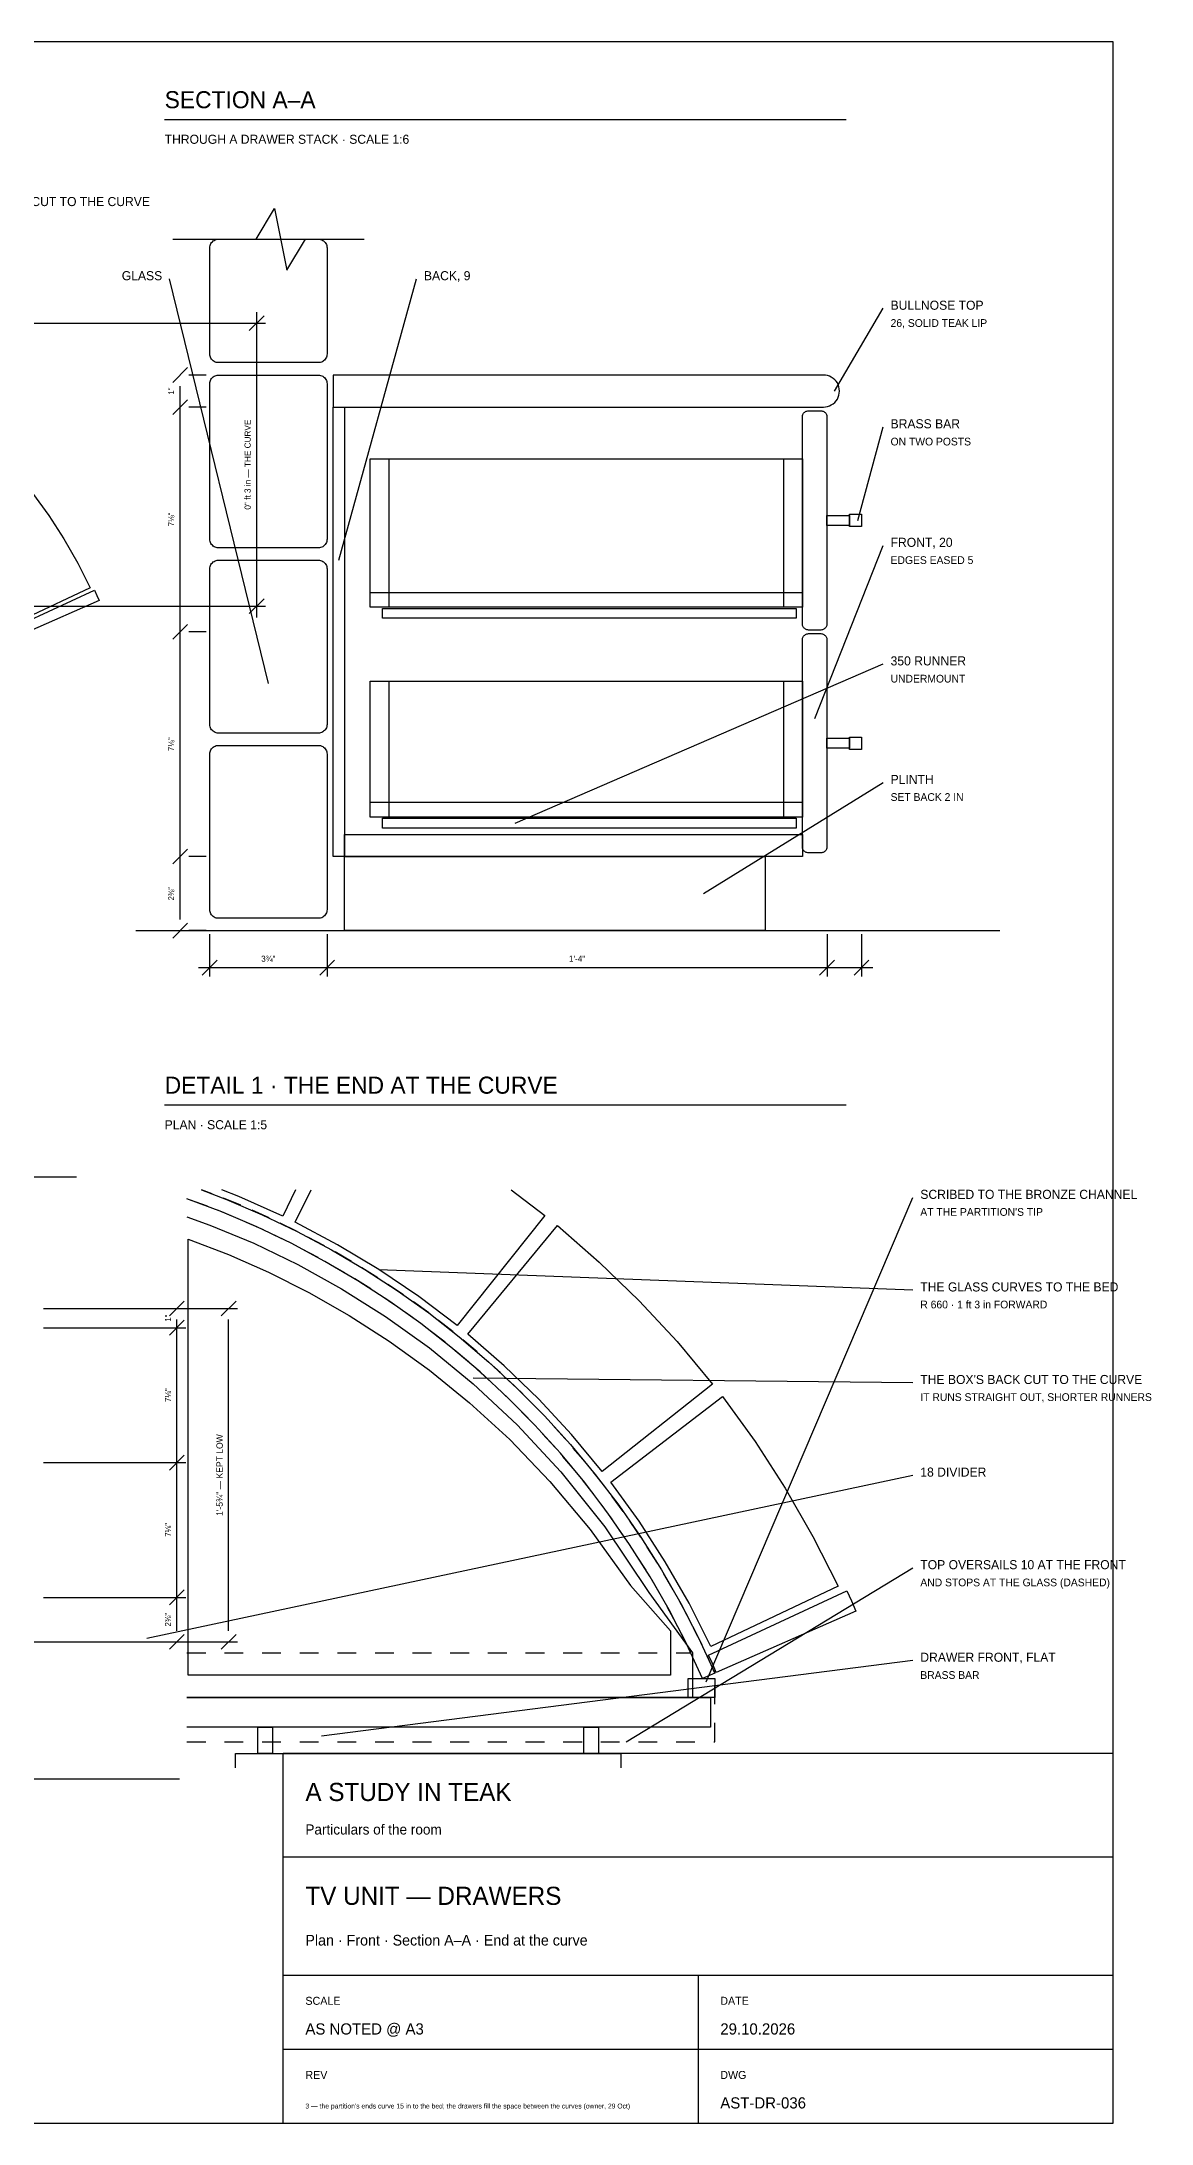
# Model space of a CAD drawing. Header units: inches. Extents: x 0.1 to 16.4, y 0.3 to 11.4.
# Drawn here: x 10.53 to 16.42, y 0.31 to 11.38 of the extents above; entities that cross this region are included whole.
import ezdxf
from ezdxf.enums import TextEntityAlignment as Align

# ---------------------------------------------------------------- set-up
doc = ezdxf.new("R2010")
doc.units = ezdxf.units.IN
doc.header["$LTSCALE"] = 0.009843
doc.header["$MEASUREMENT"] = 0
doc.linetypes.add('DASHED', pattern=[0.6, 0.5, -0.1])
for name, color, linetype in [('DIMENSIONS', 1, 'Continuous'), ('GEOMETRY', 7, 'Continuous'), ('TEXT', 7, 'Continuous')]:
    doc.layers.add(name, color=color, linetype=linetype)

msp = doc.modelspace()

# ---------------------------------------------------------------- linework, layer by layer
at = {"layer": 'DIMENSIONS'}
for p, q in [((8.268, 9.882), (11.717, 9.882)), ((11.63, 9.843), (11.709, 9.921)), ((11.669, 9.941), (11.669, 8.318)), ((11.224, 9.567), (11.302, 9.646)), ((11.263, 6.713), (11.263, 9.547)), ((11.401, 9.606), (11.31, 9.606)), ((11.224, 9.396), (11.302, 9.475)), ((11.401, 9.436), (11.31, 9.436)), ((11.63, 8.338), (11.709, 8.417)), ((8.268, 8.377), (11.717, 8.377)), ((11.224, 8.202), (11.302, 8.281)), ((11.401, 8.241), (11.31, 8.241)), ((11.224, 7.008), (11.302, 7.087)), ((11.401, 7.047), (11.31, 7.047)), ((11.224, 6.614), (11.302, 6.693)), ((11.401, 6.654), (11.31, 6.654)), ((11.42, 6.634), (11.42, 6.409)), ((12.044, 6.634), (12.044, 6.409)), ((14.702, 6.634), (14.702, 6.409)), ((14.885, 6.634), (14.885, 6.409)), ((11.361, 6.457), (14.944, 6.457)), ((11.381, 6.417), (11.46, 6.496)), ((12.005, 6.417), (12.083, 6.496)), ((14.662, 6.417), (14.741, 6.496)), ((14.846, 6.417), (14.924, 6.496)), ((11.206, 4.606), (11.285, 4.685)), ((11.482, 4.606), (11.561, 4.685)), ((10.537, 4.646), (11.293, 4.646)), ((10.537, 4.646), (11.569, 4.646)), ((10.537, 4.543), (11.293, 4.543)), ((11.206, 4.504), (11.285, 4.583)), ((11.246, 2.933), (11.246, 4.587)), ((11.521, 2.933), (11.521, 4.587)), ((10.537, 3.827), (11.293, 3.827)), ((11.206, 3.787), (11.285, 3.866)), ((10.537, 3.11), (11.293, 3.11)), ((11.206, 3.071), (11.285, 3.15)), ((11.206, 2.835), (11.285, 2.913)), ((11.482, 2.835), (11.561, 2.913)), ((10.537, 2.874), (11.293, 2.874)), ((10.537, 2.874), (11.569, 2.874))]:
    msp.add_line(p, q, dxfattribs=at)
at = {"layer": 'GEOMETRY'}
for p, q in [((11.181, 10.965), (14.803, 10.965)), ((11.732, 7.966), (11.207, 10.118)), ((12.106, 8.622), (12.52, 10.118)), ((14.741, 9.521), (15, 9.961)), ((14.865, 8.833), (15, 9.331)), ((14.636, 7.78), (15, 8.701)), ((13.044, 7.224), (15, 8.071)), ((14.045, 6.85), (15, 7.441)), ((11.027, 6.654), (15.62, 6.654)), ((11.181, 5.728), (14.803, 5.728)), ((14.058, 2.661), (15.157, 5.236)), ((12.32, 4.852), (15.157, 4.744)), ((12.821, 4.277), (15.157, 4.252)), ((11.086, 2.894), (15.157, 3.76)), ((13.633, 2.343), (15.157, 3.268)), ((0.862, 2.874), (10.949, 2.874)), ((12.015, 2.374), (15.157, 2.776)), ((8.11, 2.146), (11.26, 2.146)), ((11.811, 1.732), (16.22, 1.732)), ((11.811, 1.102), (16.22, 1.102)), ((14.016, 1.102), (14.016, 0.315)), ((11.811, 0.709), (16.22, 0.709))]:
    msp.add_line(p, q, dxfattribs=at)
for points in [[(0.315, 11.378), (16.22, 11.378), (16.22, 0.315), (0.315, 0.315), (0.315, 11.378)], [(11.224, 10.328), (11.667, 10.328), (11.765, 10.492), (11.831, 10.164), (11.929, 10.328), (12.241, 10.328)], [(11.467, 10.328), (11.998, 10.328)], [(11.421, 9.718), (11.421, 10.282)], [(12.044, 10.282), (12.044, 9.718)], [(11.998, 9.672), (11.467, 9.672)], [(11.421, 8.734), (11.421, 9.56)], [(11.467, 9.606), (11.998, 9.606)], [(12.044, 9.56), (12.044, 8.734)], [(14.682, 9.606), (12.077, 9.606), (12.077, 9.436)], [(12.077, 9.436), (12.136, 9.436), (12.136, 7.047), (12.077, 7.047), (12.077, 9.436)], [(12.077, 9.436), (14.682, 9.436)], [(14.603, 9.416), (14.669, 9.416)], [(14.57, 8.284), (14.57, 9.383)], [(14.701, 9.383), (14.701, 8.284)], [(12.274, 9.16), (14.57, 9.16), (14.57, 8.373), (12.274, 8.373), (12.274, 9.16)], [(12.274, 9.16), (12.372, 9.16), (12.372, 8.373), (12.274, 8.373), (12.274, 9.16)], [(14.472, 9.16), (14.57, 9.16), (14.57, 8.373), (14.472, 8.373), (14.472, 9.16)], [(10.478, 8.978), (10.565, 8.859), (10.645, 8.735), (10.719, 8.607), (10.785, 8.475), (10.447, 8.315), (10.39, 8.429), (10.326, 8.54), (10.256, 8.647), (10.181, 8.751), (10.478, 8.978)], [(14.701, 8.86), (14.82, 8.86), (14.82, 8.807), (14.701, 8.807), (14.701, 8.86)], [(14.82, 8.866), (14.885, 8.866), (14.885, 8.801), (14.82, 8.801), (14.82, 8.866)], [(11.998, 8.688), (11.467, 8.688)], [(11.421, 7.749), (11.421, 8.576)], [(11.467, 8.622), (11.998, 8.622)], [(12.044, 8.576), (12.044, 7.749)], [(10.809, 8.462), (10.821, 8.435), (10.833, 8.408), (10.462, 8.245), (10.451, 8.269), (10.441, 8.292), (10.809, 8.462)], [(12.274, 8.451), (14.57, 8.451), (14.57, 8.373), (12.274, 8.373), (12.274, 8.451)], [(12.339, 8.366), (14.537, 8.366), (14.537, 8.314), (12.339, 8.314), (12.339, 8.366)], [(14.57, 7.1), (14.57, 8.199)], [(14.669, 8.251), (14.603, 8.251)], [(14.603, 8.232), (14.669, 8.232)], [(14.701, 8.199), (14.701, 7.1)], [(12.274, 7.979), (14.57, 7.979), (14.57, 7.257), (12.274, 7.257), (12.274, 7.979)], [(12.274, 7.979), (12.372, 7.979), (12.372, 7.257), (12.274, 7.257), (12.274, 7.979)], [(14.472, 7.979), (14.57, 7.979), (14.57, 7.257), (14.472, 7.257), (14.472, 7.979)], [(11.998, 7.703), (11.467, 7.703)], [(11.467, 7.638), (11.998, 7.638)], [(14.701, 7.676), (14.82, 7.676), (14.82, 7.623), (14.701, 7.623), (14.701, 7.676)], [(14.82, 7.682), (14.885, 7.682), (14.885, 7.616), (14.82, 7.616), (14.82, 7.682)], [(11.421, 6.765), (11.421, 7.592)], [(12.044, 7.592), (12.044, 6.765)], [(12.274, 7.336), (14.57, 7.336), (14.57, 7.257), (12.274, 7.257), (12.274, 7.336)], [(12.339, 7.251), (14.537, 7.251), (14.537, 7.198), (12.339, 7.198), (12.339, 7.251)], [(12.136, 7.165), (14.57, 7.165), (14.57, 7.047), (12.136, 7.047), (12.136, 7.165)], [(12.136, 7.047), (14.373, 7.047), (14.373, 6.654), (12.136, 6.654), (12.136, 7.047)], [(14.669, 7.067), (14.603, 7.067)], [(11.998, 6.719), (11.467, 6.719)], [(1.099, 5.346), (5.669, 5.346), (5.827, 5.524), (5.984, 5.169), (6.142, 5.346), (10.712, 5.346)], [(11.376, 5.276), (11.51, 5.225), (11.699, 5.144), (11.885, 5.055), (12.067, 4.958), (12.244, 4.853), (12.417, 4.741), (12.585, 4.622), (12.747, 4.495), (12.904, 4.361), (13.055, 4.221), (13.199, 4.075), (13.338, 3.922), (13.469, 3.764), (13.594, 3.6), (13.711, 3.431), (13.821, 3.257), (13.924, 3.078), (14.019, 2.895), (14.105, 2.708), (14.04, 2.68), (13.955, 2.864), (13.862, 3.044), (13.761, 3.22), (13.652, 3.391), (13.536, 3.558), (13.414, 3.72), (13.284, 3.876), (13.148, 4.026), (13.005, 4.17), (12.857, 4.308), (12.702, 4.44), (12.542, 4.565), (12.377, 4.683), (12.207, 4.793), (12.032, 4.896), (11.853, 4.992), (11.67, 5.08), (11.484, 5.159), (11.299, 5.229)], [(11.876, 5.276), (11.809, 5.136), (11.576, 5.241), (11.485, 5.276)], [(13.022, 5.276), (13.202, 5.139), (12.735, 4.555), (12.531, 4.709), (12.32, 4.852), (12.1, 4.984), (11.875, 5.104), (11.96, 5.276)], [(11.299, 5.133), (11.421, 5.089), (11.655, 4.992), (11.888, 4.88), (12.121, 4.75), (12.354, 4.603), (12.588, 4.436), (12.821, 4.245), (13.054, 4.028), (13.287, 3.777), (13.521, 3.485), (13.754, 3.137), (13.987, 2.815), (13.987, 2.579), (11.299, 2.579)], [(11.306, 2.697), (11.306, 5.014), (11.52, 4.932), (11.733, 4.838), (11.947, 4.73), (12.161, 4.609), (12.374, 4.472), (12.588, 4.318), (12.801, 4.144), (13.015, 3.949), (13.228, 3.726), (13.442, 3.471), (13.656, 3.174), (13.869, 2.933), (13.869, 2.697), (11.306, 2.697)], [(13.268, 5.086), (13.491, 4.892), (13.703, 4.687), (13.904, 4.47), (14.093, 4.244), (13.507, 3.78), (13.343, 3.976), (13.169, 4.163), (12.985, 4.341), (12.792, 4.509), (13.268, 5.086)], [(14.145, 4.177), (14.319, 3.938), (14.479, 3.69), (14.626, 3.434), (14.76, 3.17), (14.084, 2.85), (13.968, 3.079), (13.841, 3.3), (13.702, 3.515), (13.552, 3.722), (14.145, 4.177)], [(14.806, 3.145), (14.831, 3.091), (14.855, 3.037), (14.112, 2.711), (14.092, 2.758), (14.071, 2.804), (14.806, 3.145)], [(13.964, 2.68), (14.105, 2.68), (14.105, 2.579), (13.964, 2.579), (13.964, 2.68)], [(11.299, 2.579), (14.082, 2.579), (14.082, 2.421), (11.299, 2.421)], [(11.676, 2.421), (11.755, 2.421), (11.755, 2.28), (11.676, 2.28), (11.676, 2.421)], [(13.409, 2.421), (13.487, 2.421), (13.487, 2.28), (13.409, 2.28), (13.409, 2.421)], [(11.558, 2.28), (13.605, 2.28), (13.605, 2.205)], [(11.558, 2.205), (11.558, 2.28)], [(11.811, 2.283), (16.22, 2.283), (16.22, 0.315), (11.811, 0.315), (11.811, 2.283)]]:
    msp.add_lwpolyline(points, dxfattribs=at)
at = {"layer": 'GEOMETRY', "linetype": 'DASHED'}
for points in [[(13.973, 2.815), (13.973, 2.827), (13.9, 2.972), (13.822, 3.115), (13.74, 3.255), (13.652, 3.391), (13.56, 3.525), (13.464, 3.656), (13.363, 3.783), (13.257, 3.906), (13.148, 4.026), (13.034, 4.142), (12.917, 4.254), (12.796, 4.362), (12.671, 4.466), (12.542, 4.565), (12.41, 4.66), (12.276, 4.75), (12.138, 4.835), (11.997, 4.916), (11.853, 4.992), (11.707, 5.063), (11.559, 5.128), (11.408, 5.189), (11.299, 5.228)], [(14.105, 2.343), (14.105, 2.708), (14.037, 2.858), (13.963, 3.005), (13.884, 3.15), (13.8, 3.292), (13.711, 3.431), (13.618, 3.566), (13.52, 3.699), (13.417, 3.828), (13.31, 3.953), (13.199, 4.075), (13.084, 4.192), (12.965, 4.306), (12.842, 4.416), (12.715, 4.521), (12.585, 4.622), (12.451, 4.718), (12.314, 4.809), (12.174, 4.896), (12.031, 4.978), (11.885, 5.055), (11.737, 5.127), (11.586, 5.194), (11.433, 5.255), (11.377, 5.276)], [(11.299, 2.815), (13.973, 2.815)], [(11.299, 2.343), (14.105, 2.343)]]:
    msp.add_lwpolyline(points, dxfattribs=at)
at = {"layer": 'GEOMETRY'}
for points, knots in [([(11.421, 10.282), (11.421, 10.29), (11.423, 10.298), (11.427, 10.305), (11.431, 10.312), (11.437, 10.318), (11.444, 10.322), (11.451, 10.326), (11.458, 10.328), (11.467, 10.328)], [0, 0, 0, 0, 1, 1, 1, 2, 2, 2, 3, 3, 3, 3]), ([(11.998, 10.328), (12.006, 10.328), (12.014, 10.326), (12.021, 10.322), (12.028, 10.318), (12.034, 10.312), (12.038, 10.305), (12.042, 10.298), (12.044, 10.29), (12.044, 10.282)], [0, 0, 0, 0, 1, 1, 1, 2, 2, 2, 3, 3, 3, 3]), ([(11.467, 9.672), (11.458, 9.672), (11.451, 9.674), (11.444, 9.678), (11.437, 9.682), (11.431, 9.688), (11.427, 9.695), (11.423, 9.702), (11.421, 9.71), (11.421, 9.718)], [0, 0, 0, 0, 1, 1, 1, 2, 2, 2, 3, 3, 3, 3]), ([(12.044, 9.718), (12.044, 9.71), (12.042, 9.702), (12.038, 9.695), (12.034, 9.688), (12.028, 9.682), (12.021, 9.678), (12.014, 9.674), (12.006, 9.672), (11.998, 9.672)], [0, 0, 0, 0, 1, 1, 1, 2, 2, 2, 3, 3, 3, 3]), ([(11.421, 9.56), (11.421, 9.568), (11.423, 9.576), (11.427, 9.583), (11.431, 9.59), (11.437, 9.596), (11.444, 9.6), (11.451, 9.604), (11.458, 9.606), (11.467, 9.606)], [0, 0, 0, 0, 1, 1, 1, 2, 2, 2, 3, 3, 3, 3]), ([(11.998, 9.606), (12.006, 9.606), (12.014, 9.604), (12.021, 9.6), (12.028, 9.596), (12.034, 9.59), (12.038, 9.583), (12.042, 9.576), (12.044, 9.568), (12.044, 9.56)], [0, 0, 0, 0, 1, 1, 1, 2, 2, 2, 3, 3, 3, 3]), ([(14.682, 9.436), (14.697, 9.436), (14.711, 9.44), (14.724, 9.447), (14.737, 9.455), (14.748, 9.465), (14.756, 9.478), (14.763, 9.491), (14.767, 9.506), (14.767, 9.521), (14.767, 9.536), (14.763, 9.551), (14.756, 9.564), (14.748, 9.577), (14.737, 9.587), (14.724, 9.595), (14.711, 9.602), (14.697, 9.606), (14.682, 9.606)], [0, 0, 0, 0, 1, 1, 1, 2, 2, 2, 3, 3, 3, 4, 4, 4, 5, 5, 5, 6, 6, 6, 6]), ([(14.57, 9.383), (14.57, 9.389), (14.572, 9.395), (14.575, 9.4), (14.577, 9.405), (14.582, 9.409), (14.587, 9.412), (14.592, 9.414), (14.597, 9.416), (14.603, 9.416)], [0, 0, 0, 0, 1, 1, 1, 2, 2, 2, 3, 3, 3, 3]), ([(14.669, 9.416), (14.674, 9.416), (14.68, 9.414), (14.685, 9.412), (14.69, 9.409), (14.694, 9.405), (14.697, 9.4), (14.7, 9.395), (14.701, 9.389), (14.701, 9.383)], [0, 0, 0, 0, 1, 1, 1, 2, 2, 2, 3, 3, 3, 3]), ([(11.467, 8.688), (11.458, 8.688), (11.451, 8.69), (11.444, 8.694), (11.437, 8.698), (11.431, 8.704), (11.427, 8.711), (11.423, 8.718), (11.421, 8.726), (11.421, 8.734)], [0, 0, 0, 0, 1, 1, 1, 2, 2, 2, 3, 3, 3, 3]), ([(12.044, 8.734), (12.044, 8.726), (12.042, 8.718), (12.038, 8.711), (12.034, 8.704), (12.028, 8.698), (12.021, 8.694), (12.014, 8.69), (12.006, 8.688), (11.998, 8.688)], [0, 0, 0, 0, 1, 1, 1, 2, 2, 2, 3, 3, 3, 3]), ([(11.421, 8.576), (11.421, 8.584), (11.423, 8.592), (11.427, 8.599), (11.431, 8.606), (11.437, 8.612), (11.444, 8.616), (11.451, 8.62), (11.458, 8.622), (11.467, 8.622)], [0, 0, 0, 0, 1, 1, 1, 2, 2, 2, 3, 3, 3, 3]), ([(11.998, 8.622), (12.006, 8.622), (12.014, 8.62), (12.021, 8.616), (12.028, 8.612), (12.034, 8.606), (12.038, 8.599), (12.042, 8.592), (12.044, 8.584), (12.044, 8.576)], [0, 0, 0, 0, 1, 1, 1, 2, 2, 2, 3, 3, 3, 3]), ([(14.603, 8.251), (14.597, 8.251), (14.592, 8.253), (14.587, 8.256), (14.582, 8.259), (14.577, 8.263), (14.575, 8.268), (14.572, 8.273), (14.57, 8.278), (14.57, 8.284)], [0, 0, 0, 0, 1, 1, 1, 2, 2, 2, 3, 3, 3, 3]), ([(14.57, 8.199), (14.57, 8.205), (14.572, 8.21), (14.575, 8.215), (14.577, 8.22), (14.582, 8.224), (14.587, 8.227), (14.592, 8.23), (14.597, 8.232), (14.603, 8.232)], [0, 0, 0, 0, 1, 1, 1, 2, 2, 2, 3, 3, 3, 3]), ([(14.701, 8.284), (14.701, 8.278), (14.7, 8.273), (14.697, 8.268), (14.694, 8.263), (14.69, 8.259), (14.685, 8.256), (14.68, 8.253), (14.674, 8.251), (14.669, 8.251)], [0, 0, 0, 0, 1, 1, 1, 2, 2, 2, 3, 3, 3, 3]), ([(14.669, 8.232), (14.674, 8.232), (14.68, 8.23), (14.685, 8.227), (14.69, 8.224), (14.694, 8.22), (14.697, 8.215), (14.7, 8.21), (14.701, 8.205), (14.701, 8.199)], [0, 0, 0, 0, 1, 1, 1, 2, 2, 2, 3, 3, 3, 3]), ([(11.467, 7.703), (11.458, 7.703), (11.451, 7.706), (11.444, 7.71), (11.437, 7.714), (11.431, 7.719), (11.427, 7.726), (11.423, 7.733), (11.421, 7.741), (11.421, 7.749)], [0, 0, 0, 0, 1, 1, 1, 2, 2, 2, 3, 3, 3, 3]), ([(12.044, 7.749), (12.044, 7.741), (12.042, 7.733), (12.038, 7.726), (12.034, 7.719), (12.028, 7.714), (12.021, 7.71), (12.014, 7.706), (12.006, 7.703), (11.998, 7.703)], [0, 0, 0, 0, 1, 1, 1, 2, 2, 2, 3, 3, 3, 3]), ([(11.421, 7.592), (11.421, 7.6), (11.423, 7.608), (11.427, 7.615), (11.431, 7.622), (11.437, 7.628), (11.444, 7.632), (11.451, 7.636), (11.458, 7.638), (11.467, 7.638)], [0, 0, 0, 0, 1, 1, 1, 2, 2, 2, 3, 3, 3, 3]), ([(11.998, 7.638), (12.006, 7.638), (12.014, 7.636), (12.021, 7.632), (12.028, 7.628), (12.034, 7.622), (12.038, 7.615), (12.042, 7.608), (12.044, 7.6), (12.044, 7.592)], [0, 0, 0, 0, 1, 1, 1, 2, 2, 2, 3, 3, 3, 3]), ([(14.603, 7.067), (14.597, 7.067), (14.592, 7.068), (14.587, 7.071), (14.582, 7.074), (14.577, 7.078), (14.575, 7.083), (14.572, 7.088), (14.57, 7.094), (14.57, 7.1)], [0, 0, 0, 0, 1, 1, 1, 2, 2, 2, 3, 3, 3, 3]), ([(14.701, 7.1), (14.701, 7.094), (14.7, 7.088), (14.697, 7.083), (14.694, 7.078), (14.69, 7.074), (14.685, 7.071), (14.68, 7.068), (14.674, 7.067), (14.669, 7.067)], [0, 0, 0, 0, 1, 1, 1, 2, 2, 2, 3, 3, 3, 3]), ([(11.467, 6.719), (11.458, 6.719), (11.451, 6.721), (11.444, 6.725), (11.437, 6.729), (11.431, 6.735), (11.427, 6.742), (11.423, 6.749), (11.421, 6.757), (11.421, 6.765)], [0, 0, 0, 0, 1, 1, 1, 2, 2, 2, 3, 3, 3, 3]), ([(12.044, 6.765), (12.044, 6.757), (12.042, 6.749), (12.038, 6.742), (12.034, 6.735), (12.028, 6.729), (12.021, 6.725), (12.014, 6.721), (12.006, 6.719), (11.998, 6.719)], [0, 0, 0, 0, 1, 1, 1, 2, 2, 2, 3, 3, 3, 3])]:
    msp.add_open_spline(points, degree=3, knots=knots, dxfattribs=at)

# ---------------------------------------------------------------- texts
at = {"layer": 'TEXT'}
for s, height, p in [('SECTION A–A', 0.09071, (11.181, 11.024)), ('THROUGH A DRAWER STACK · SCALE 1:6', 0.04819, (11.181, 10.835)), ('OUTER DRAWERS CUT TO THE CURVE', 0.04819, (9.882, 10.504)), ('BACK, 9', 0.0482, (12.559, 10.11)), ('BULLNOSE TOP', 0.04819, (15.039, 9.953)), ('26, SOLID TEAK LIP', 0.0411, (15.039, 9.862)), ('BRASS BAR', 0.0482, (15.039, 9.323)), ('ON TWO POSTS', 0.0411, (15.039, 9.232)), ('FRONT, 20', 0.0482, (15.039, 8.693)), ('EDGES EASED 5', 0.0411, (15.039, 8.602)), ('350 RUNNER', 0.0482, (15.039, 8.063)), ('UNDERMOUNT', 0.0411, (15.039, 7.972)), ('PLINTH', 0.0482, (15.039, 7.433)), ('SET BACK 2 IN', 0.0411, (15.039, 7.343)), ('DETAIL 1 · THE END AT THE CURVE', 0.09071, (11.181, 5.787)), ('PLAN · SCALE 1:5', 0.04819, (11.181, 5.598)), ('SCRIBED TO THE BRONZE CHANNEL', 0.04819, (15.197, 5.228)), ("AT THE PARTITION'S TIP", 0.0411, (15.197, 5.138)), ('THE GLASS CURVES TO THE BED', 0.04819, (15.197, 4.736)), ('R 660 · 1 ft 3 in FORWARD', 0.0411, (15.197, 4.646)), ("THE BOX'S BACK CUT TO THE CURVE", 0.04819, (15.197, 4.244)), ('IT RUNS STRAIGHT OUT, SHORTER RUNNERS', 0.0411, (15.197, 4.154)), ('18 DIVIDER', 0.0482, (15.197, 3.752)), ('AND STOPS AT THE GLASS (DASHED)', 0.0411, (15.197, 3.169)), ('TOP OVERSAILS 10 AT THE FRONT', 0.04819, (15.197, 3.26)), ('DRAWER FRONT, FLAT', 0.04819, (15.197, 2.768)), ('BRASS BAR', 0.0411, (15.197, 2.677)), ('A STUDY IN TEAK', 0.09638, (11.929, 2.028)), ('Particulars of the room', 0.05386, (11.929, 1.85)), ('TV UNIT — DRAWERS', 0.09638, (11.929, 1.476)), ('Plan · Front · Section A–A · End at the curve', 0.05669, (11.929, 1.26)), ('SCALE', 0.0425, (11.929, 0.945)), ('DATE', 0.0425, (14.134, 0.945)), ('AS NOTED @ A3', 0.05953, (11.929, 0.787)), ('29.10.2026', 0.0595, (14.134, 0.787)), ('REV', 0.0425, (11.929, 0.551)), ('DWG', 0.0425, (14.134, 0.551)), ('AST-DR-036', 0.0595, (14.134, 0.394)), ("3 — the partition's ends curve 15 in to the bed; the drawers fill the space between the curves (owner, 29 Oct)", 0.025976, (11.929, 0.394))]:
    msp.add_text(s, height=height, dxfattribs=at).set_placement(p)
msp.add_text('GLASS', height=0.0482, dxfattribs=at).set_placement((11.168, 10.11), align=Align.RIGHT)
for s, height, p in [('1"', 0.0312, (11.231, 9.521)), ('0" ft 3 in — THE CURVE', 0.0326, (11.638, 9.13)), ('7⅛"', 0.0312, (11.231, 8.839)), ('7⅛"', 0.0312, (11.231, 7.644)), ('2⅜"', 0.0312, (11.231, 6.85)), ('1"', 0.0312, (11.214, 4.594)), ('7⅛"', 0.0312, (11.214, 4.185)), ('1\'-5¾" — KEPT LOW', 0.03402, (11.49, 3.76)), ('7⅛"', 0.0312, (11.214, 3.469)), ('2⅜"', 0.0312, (11.214, 2.992))]:
    msp.add_text(s, height=height, rotation=90, dxfattribs=at).set_placement(p, align=Align.CENTER)
for s, p in [('3¾"', (11.732, 6.488)), ('1\'-4"', (13.373, 6.488))]:
    msp.add_text(s, height=0.0326, dxfattribs=at).set_placement(p, align=Align.CENTER)

doc.saveas('drawing.dxf')
